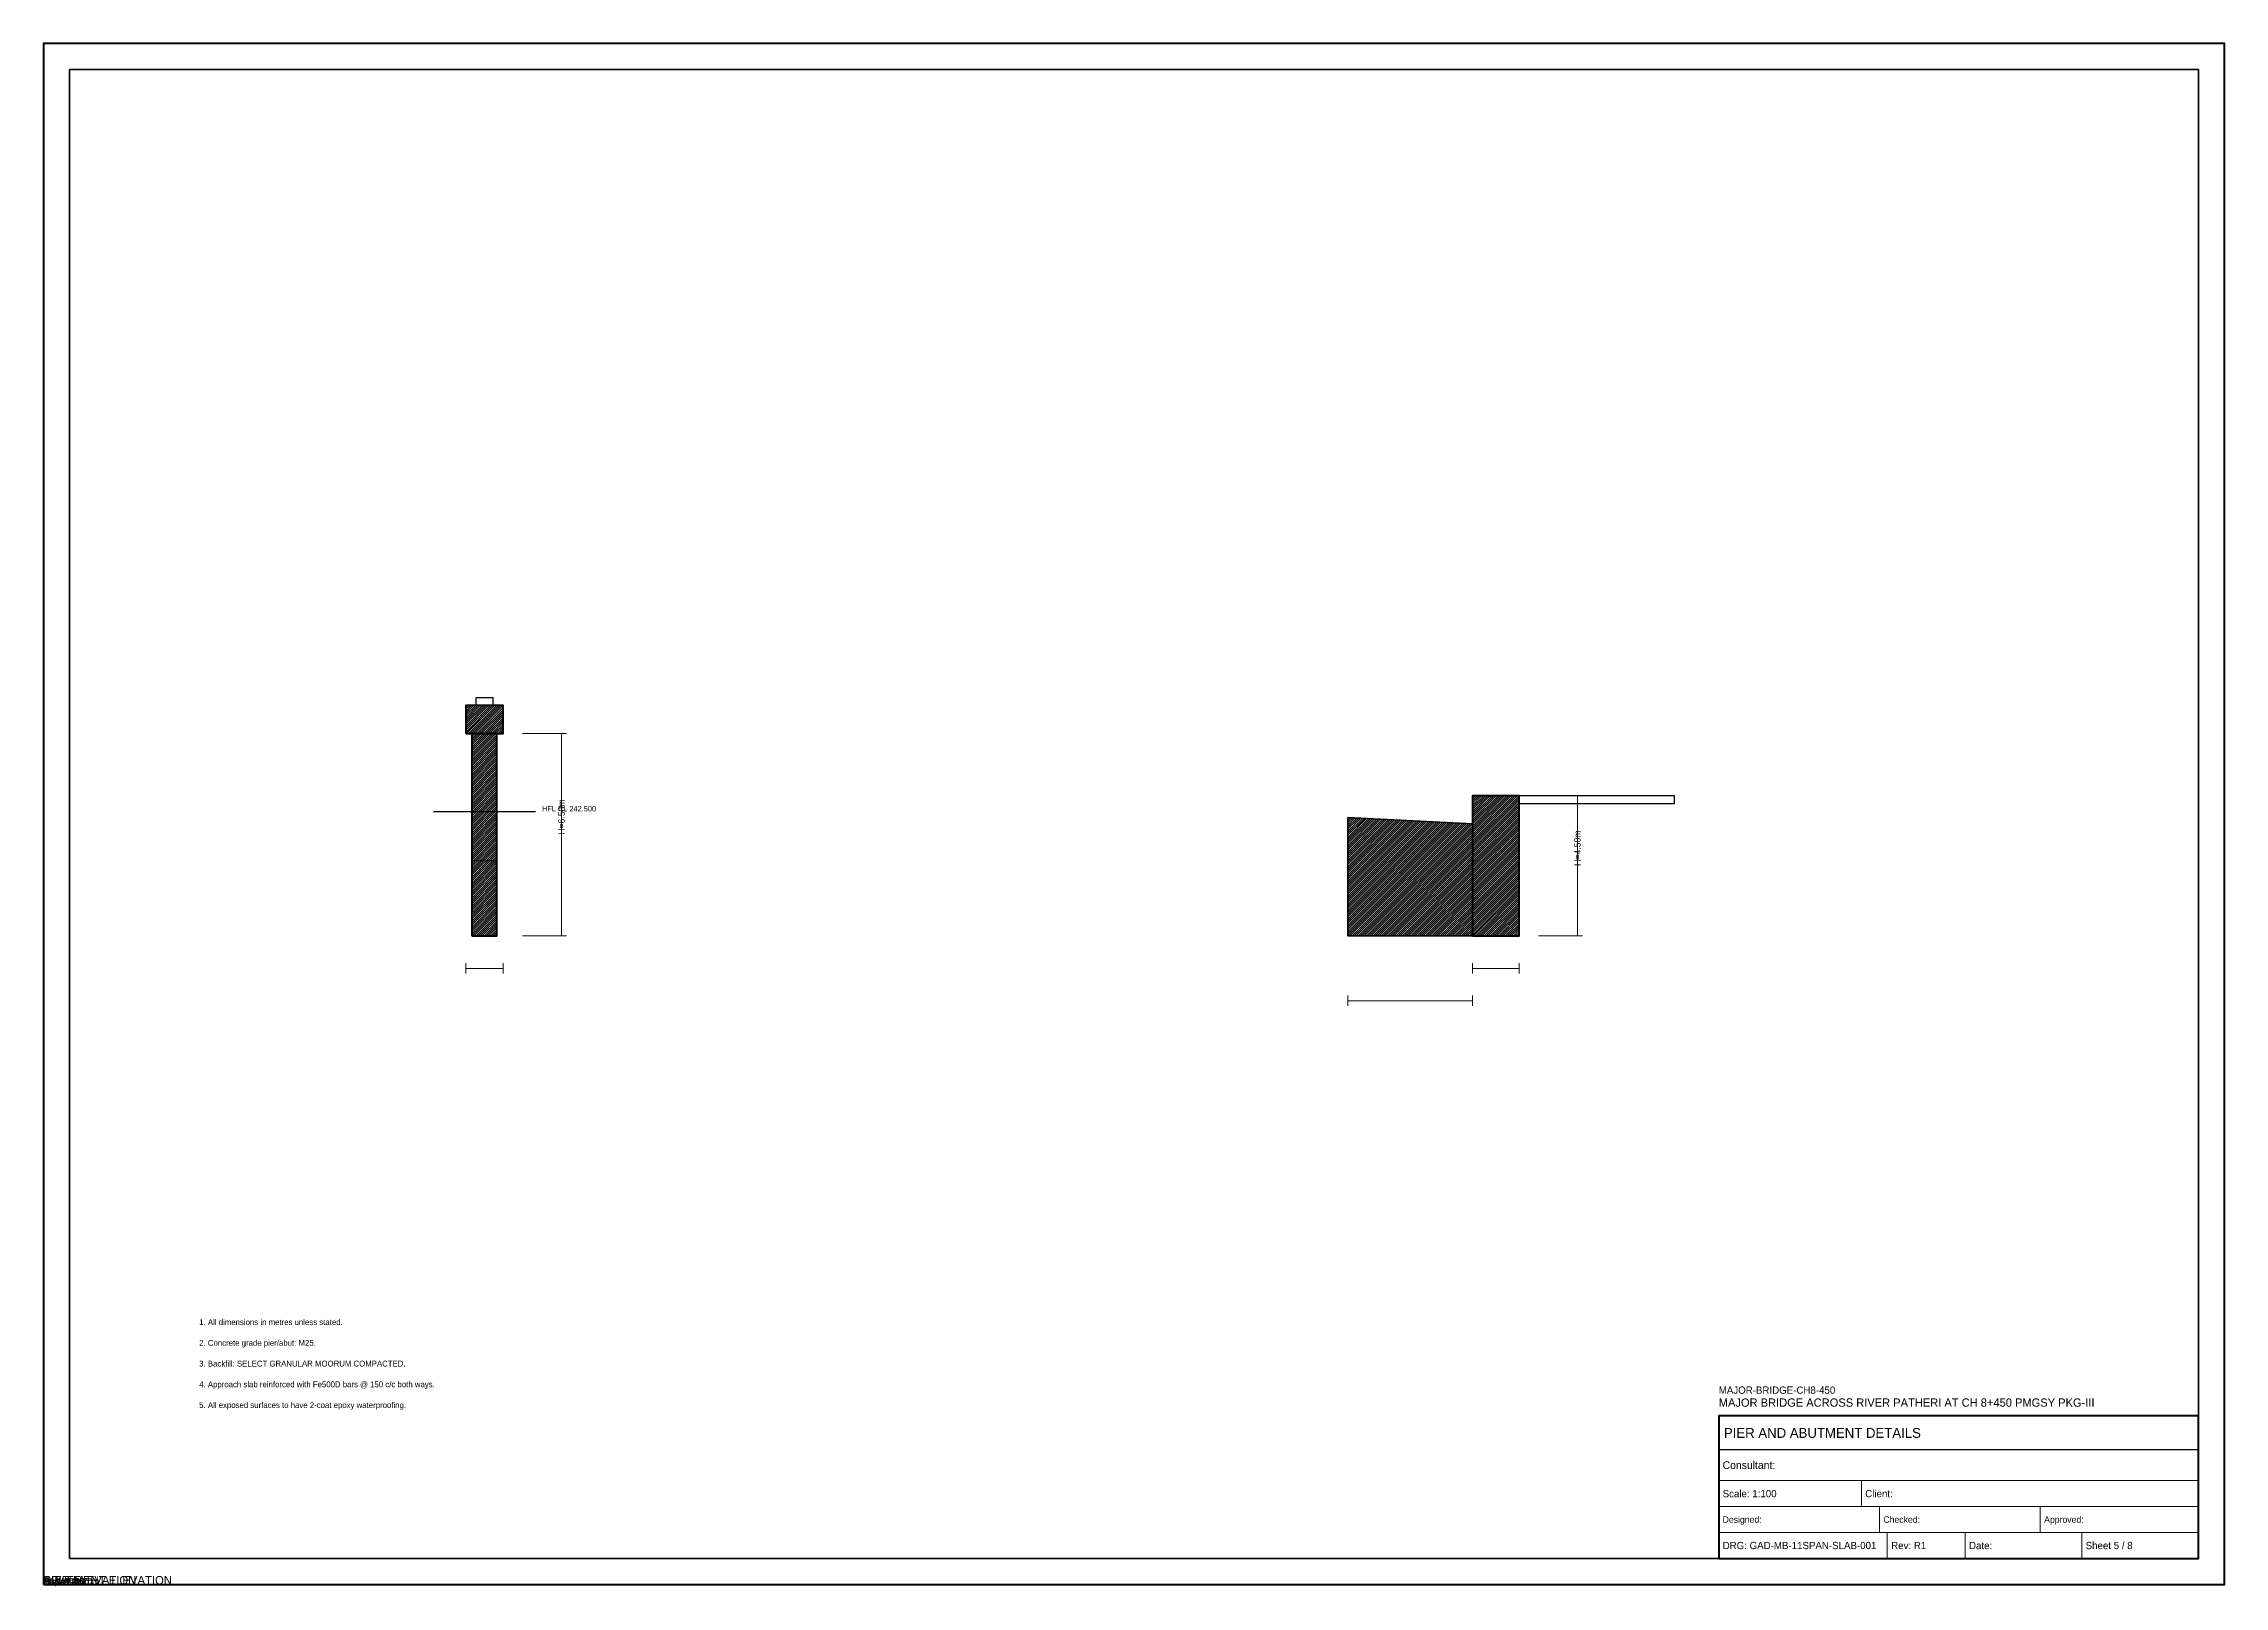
# Model space of a CAD drawing. Header units: metres. Extents: x 0 to 841, y -1 to 594.
import ezdxf

# ---------------------------------------------------------------- set-up
doc = ezdxf.new("R2010")
doc.units = ezdxf.units.M
doc.linetypes.add('DASHED', pattern=[0.5, 0.375, -0.125])
for name, color, linetype, lineweight in [('BORDER-INNER', 7, 'Continuous', 35), ('BORDER-OUTER', 7, 'Continuous', 70), ('CIVIL-HFL', 5, 'DASHED', 25), ('CIVIL-ROAD', 7, 'Continuous', 25), ('DIM-LINEAR', 3, 'Continuous', 18), ('STRUC-HATCHING', 8, 'Continuous', 18), ('SUB-ABUT', 3, 'Continuous', 35), ('SUB-PIER', 2, 'Continuous', 35), ('TEXT-HEADER', 7, 'Continuous', 25), ('TEXT-SPEC', 7, 'Continuous', 13), ('TEXT-TITLE', 7, 'Continuous', 25), ('TITLEBLK-BOX', 7, 'Continuous', 50), ('TITLEBLK-TEXT', 7, 'Continuous', 18)]:
    doc.layers.add(name, color=color, linetype=linetype, lineweight=lineweight)

msp = doc.modelspace()

# ---------------------------------------------------------------- hatches: boundary and pattern name
at = {"layer": 'STRUC-HATCHING'}
h = msp.add_hatch(dxfattribs=at)
h.set_pattern_fill('ANSI31', scale=0.18)
h.paths.add_polyline_path([(162.8, 328), (177.2, 328), (177.2, 338.8), (162.8, 338.8)])
h = msp.add_hatch(dxfattribs=at)
h.set_pattern_fill('ANSI31', scale=0.18)
h.paths.add_polyline_path([(165.2, 250), (174.8, 250), (174.8, 328), (165.2, 328)])
h = msp.add_hatch(dxfattribs=at)
h.set_pattern_fill('ANSI31', scale=0.18)
h.paths.add_polyline_path([(551, 250), (569, 250), (569, 304), (551, 304)])
h = msp.add_hatch(dxfattribs=at)
h.set_pattern_fill('ANSI31', scale=0.18)
h.paths.add_polyline_path([(551, 293.2), (503, 295.6), (503, 250), (551, 250)])

# ---------------------------------------------------------------- linework, layer by layer
at = {"layer": 'BORDER-INNER'}
msp.add_lwpolyline([(10, 10), (831, 10), (831, 584), (10, 584), (10, 10)], dxfattribs=at)
at = {"layer": 'BORDER-OUTER'}
msp.add_lwpolyline([(0, 0), (841, 0), (841, 594), (0, 594), (0, 0)], dxfattribs=at)
at = {"layer": 'CIVIL-HFL', "color": 5}
msp.add_line((150.3, 298), (189.7, 298), dxfattribs=at)
at = {"layer": 'CIVIL-ROAD', "lineweight": 25}
msp.add_lwpolyline([(569, 301), (629, 301), (629, 304), (569, 304), (569, 301)], dxfattribs=at)
at = {"layer": 'DIM-LINEAR'}
for p, q in [((184.7, 328), (199.7, 328)), ((197.7, 328), (201.7, 328)), ((199.7, 250), (199.7, 328)), ((576.5, 304), (591.5, 304)), ((589.5, 304), (593.5, 304)), ((591.5, 250), (591.5, 304)), ((165.2, 289), (165.2, 279)), ((174.8, 289), (174.8, 279)), ((165.2, 277.3), (165.2, 280.7)), ((165.2, 279), (174.8, 279)), ((174.8, 277.3), (174.8, 280.7)), ((184.7, 250), (199.7, 250)), ((197.7, 250), (201.7, 250)), ((576.5, 250), (591.5, 250)), ((589.5, 250), (593.5, 250)), ((162.8, 235.5), (162.8, 239.5)), ((162.8, 237.5), (162.8, 237.5)), ((162.8, 237.5), (177.2, 237.5)), ((177.2, 235.5), (177.2, 239.5)), ((177.2, 237.5), (177.2, 237.5)), ((551, 235.5), (551, 239.5)), ((551, 237.5), (551, 237.5)), ((551, 237.5), (569, 237.5)), ((569, 235.5), (569, 239.5)), ((569, 237.5), (569, 237.5)), ((503, 223), (503, 227)), ((503, 225), (503, 225)), ((503, 225), (551, 225)), ((551, 223), (551, 227)), ((551, 225), (551, 225))]:
    msp.add_line(p, q, dxfattribs=at)
at = {"layer": 'SUB-ABUT', "lineweight": 50}
msp.add_lwpolyline([(551, 250), (569, 250), (569, 304), (551, 304), (551, 250)], dxfattribs=at)
at = {"layer": 'SUB-ABUT', "lineweight": 35}
msp.add_lwpolyline([(551, 293.2), (503, 295.6), (503, 250), (551, 250), (551, 293.2)], dxfattribs=at)
at = {"layer": 'SUB-PIER', "lineweight": 50}
for points in [[(162.8, 328), (177.2, 328), (177.2, 338.8), (162.8, 338.8), (162.8, 328)], [(165.2, 250), (174.8, 250), (174.8, 328), (165.2, 328), (165.2, 250)]]:
    msp.add_lwpolyline(points, dxfattribs=at)
at = {"layer": 'SUB-PIER', "lineweight": 30}
msp.add_lwpolyline([(166.64, 338.8), (173.36, 338.8), (173.36, 341.8), (166.64, 341.8), (166.64, 338.8)], dxfattribs=at)
at = {"layer": 'TITLEBLK-BOX', "lineweight": 50}
msp.add_lwpolyline([(646, 10), (831, 10), (831, 65), (646, 65), (646, 10)], dxfattribs=at)
at = {"layer": 'TITLEBLK-BOX', "lineweight": 30}
msp.add_lwpolyline([(646, 52), (831, 52), (831, 65), (646, 65), (646, 52)], dxfattribs=at)
at = {"layer": 'TITLEBLK-BOX', "lineweight": 18}
for points in [[(646, 40), (831, 40), (831, 52), (646, 52), (646, 40)], [(646, 30), (701, 30), (701, 40), (646, 40), (646, 30)], [(701, 30), (831, 30), (831, 40), (701, 40), (701, 30)], [(646, 20), (708, 20), (708, 30), (646, 30), (646, 20)], [(708, 20), (770, 20), (770, 30), (708, 30), (708, 20)], [(770, 20), (831, 20), (831, 30), (770, 30), (770, 20)], [(646, 10), (711, 10), (711, 20), (646, 20), (646, 10)], [(711, 10), (741, 10), (741, 20), (711, 20), (711, 10)], [(741, 10), (786, 10), (786, 20), (741, 20), (741, 10)], [(786, 10), (831, 10), (831, 20), (786, 20), (786, 10)]]:
    msp.add_lwpolyline(points, dxfattribs=at)

# ---------------------------------------------------------------- texts
at = {"layer": 'CIVIL-HFL', "color": 5}
msp.add_text('HFL RL 242.500', height=2.125, dxfattribs=at).set_placement((192.2, 298))
at = {"layer": 'DIM-LINEAR'}
for s, p in [('H=6.50m', (200.95, 289)), ('H=4.50m', (592.75, 277))]:
    msp.add_text(s, height=2.5, rotation=90, dxfattribs=at).set_placement(p)
for s, height in [('W=1.50m', 2.5), ('WW=4.0m', 2.5), ('Shaft=0.80m', 2.125), ('Cap W=1.20m', 2.5)]:
    msp.add_text(s, height=height, dxfattribs=at).set_placement((0, 0))
at = {"layer": 'TEXT-HEADER'}
for s in ['ABUTMENT ELEVATION', 'PIER ELEVATION']:
    msp.add_text(s, height=3.25, dxfattribs=at).set_placement((0, 0))
at = {"layer": 'TEXT-SPEC'}
for s, height, p in [('1. All dimensions in metres unless stated.', 2.25, (60, 100)), ('2. Concrete grade pier/abut: M25.', 2.25, (60, 92)), ('3. Backfill: SELECT GRANULAR MOORUM COMPACTED.', 2.25, (60, 84)), ('4. Approach slab reinforced with Fe500D bars @ 150 c/c both ways.', 2.25, (60, 76)), ('5. All exposed surfaces to have 2-coat epoxy waterproofing.', 2.25, (60, 68)), ('Scale 1:200', 2.5, (0, 0))]:
    msp.add_text(s, height=height, dxfattribs=at).set_placement(p)
at = {"layer": 'TEXT-TITLE'}
for s, height, p in [('MAJOR BRIDGE ACROSS RIVER PATHERI AT CH 8+450 PMGSY PKG-III', 3.2, (646, 68.5)), ('PIER AND ABUTMENT DETAILS', 3.8, (648, 56.5))]:
    msp.add_text(s, height=height, dxfattribs=at).set_placement(p)
at = {"layer": 'TITLEBLK-TEXT'}
for s, height, p in [('MAJOR-BRIDGE-CH8-450', 2.8, (646, 73.5)), ('Consultant: ', 3, (647.5, 44.5)), ('Scale: 1:100', 2.8, (647.5, 33.6)), ('Client: ', 2.8, (702.5, 33.6)), ('Designed: ', 2.5, (647.5, 23.75)), ('Checked: ', 2.5, (709.5, 23.75)), ('Approved: ', 2.5, (771.5, 23.75)), ('DRG: GAD-MB-11SPAN-SLAB-001', 2.8, (647.5, 13.6)), ('Rev: R1', 2.8, (712.5, 13.6)), ('Date: ', 2.8, (742.5, 13.6)), ('Sheet 5 / 8', 2.8, (787.5, 13.6))]:
    msp.add_text(s, height=height, dxfattribs=at).set_placement(p)

doc.saveas('drawing.dxf')
